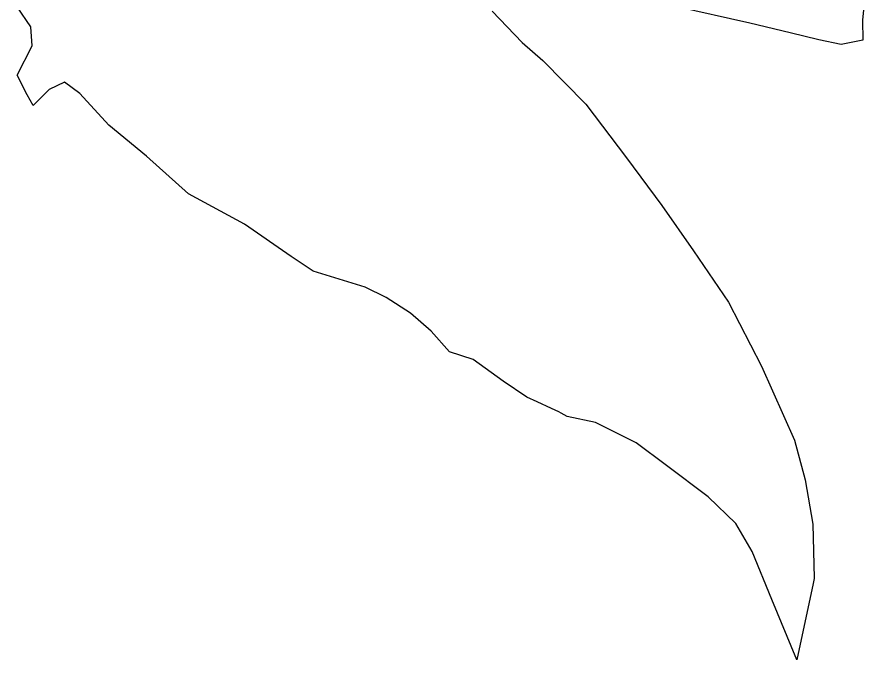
# Model space of a CAD drawing. Header units: metres. Extents: x 273377 to 358923, y 1974345 to 2116525.
# Drawn here: x 284610 to 289128, y 2076902 to 2080320 of the extents above; entities that cross this region are included whole.
import ezdxf

# ---------------------------------------------------------------- set-up
doc = ezdxf.new("R2010")
doc.units = ezdxf.units.M
doc.header["$MEASUREMENT"] = 0
doc.layers.add('DISTRICT BOUNDRY', color=86, linetype='Continuous')

msp = doc.modelspace()

# ---------------------------------------------------------------- linework, layer by layer
at = {"layer": 'DISTRICT BOUNDRY'}
for points in [[(289127.6, 2080555.3, 0), (289103.1, 2080303, 0), (289104.9, 2080197.2, 0), (288990.3, 2080174.8, 0), (288872.2, 2080198.3, 0), (288718.5, 2080236.1, 0), (288505.2, 2080286.8, 0), (288110.2, 2080376.6, 0)], [(287134.5, 2080351.2, 0), (287294.9, 2080184.3, 0), (287405, 2080089.4, 0), (287633.7, 2079856.3, 0), (287849.4, 2079570.9, 0), (288037, 2079317.6, 0), (288204.9, 2079077, 0), (288391.4, 2078804.5, 0), (288567.4, 2078464.6, 0), (288741.7, 2078069.8, 0), (288799, 2077860.5, 0), (288839.5, 2077623.2, 0), (288846.6, 2077336.3, 0), (288846.7, 2077335.1, 0), (288841, 2077308.7, 0), (288754.5, 2076902, 0), (288622.2, 2077223.4, 0), (288516.9, 2077479.5, 0), (288430, 2077627.8, 0), (288283.3, 2077770, 0), (288061.8, 2077936.8, 0), (287901, 2078056.1, 0), (287684.1, 2078164.2, 0), (287534.1, 2078196, 0), (287501.7, 2078214.3, 0), (287489.2, 2078220.7, 0), (287450.6, 2078238.1, 0), (287374.3, 2078273.8, 0), (287318.8, 2078299.3, 0), (287193.3, 2078383.4, 0), (287035, 2078498.9, 0), (286909.3, 2078540.3, 0), (286810.8, 2078650.4, 0), (286700.7, 2078745.3, 0), (286571.5, 2078828.8, 0), (286459.9, 2078884.1, 0), (286275.8, 2078941.1, 0), (286183.2, 2078969.6, 0), (286066.6, 2079046.7, 0), (285818.4, 2079218.7, 0), (285521.8, 2079379.6, 0), (285297.9, 2079580.8, 0), (285098, 2079745, 0), (284943.9, 2079912.8, 0), (284861.6, 2079974.4, 0), (284781.2, 2079935.3, 0), (284695.5, 2079850.2, 0), (284663.1, 2079905.7, 0), (284609.7, 2080010.2, 0), (284689.9, 2080166.5, 0), (284684.1, 2080268.5, 0), (284611, 2080374.7, 0)]]:
    msp.add_polyline3d(points, dxfattribs=at)

doc.saveas('drawing.dxf')
